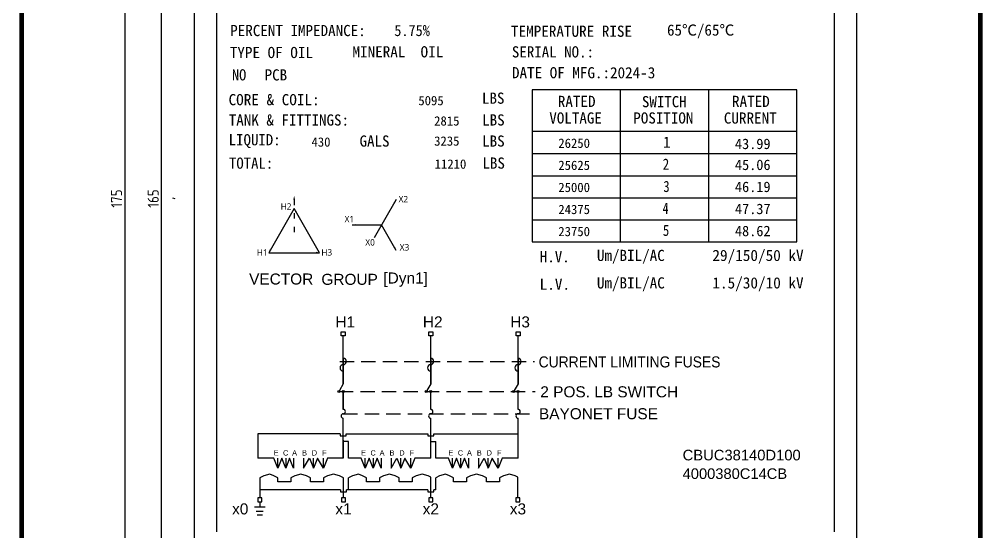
# Model space of a CAD drawing. Header units: millimetres. Extents: x 198356 to 209798, y -190593 to -183267.
# Drawn here: x 209579.4 to 209797.8, y -190119 to -190002.9 of the extents above; entities that cross this region are included whole.
import ezdxf
from ezdxf.enums import TextEntityAlignment as Align

# ---------------------------------------------------------------- set-up
doc = ezdxf.new("R2010")
doc.units = ezdxf.units.MM
doc.header["$LTSCALE"] = 13
doc.linetypes.add('ACAD_ISO03W100', pattern=[1.18, 0.47, -0.71])
doc.linetypes.add('DASHED', pattern=[0.75, 0.5, -0.25])
for name, color, linetype in [('1', 4, 'Continuous'), ('2', 3, 'Continuous'), ('4虚线层', 6, 'DASHED'), ('PDF_Geometry', 7, 'Continuous')]:
    doc.layers.add(name, color=color, linetype=linetype)
doc.layers.add('标注、文本', color=3, linetype='Continuous', lineweight=25)
doc.styles.add('Note Text (ANSI)', font='arial.ttf')
doc.styles.add('PDF FangSong', font='simfang.ttf')
doc.styles.get("Standard").update_dxf_attribs({"font": 'gbenor.shx', "bigfont": 'gbcbig.shx'})
doc.styles.add('宋体', font='msyh.ttf', dxfattribs={"width": 0.6})
doc.dimstyles.new('ISO-25', dxfattribs={"dimtxt": 2.5, "dimasz": 2.5, "dimexe": 1.25, "dimexo": 0.625, "dimtad": 1, "dimtxsty": 'Standard', "dimcen": 2.5, "dimadec": 0, "dimazin": 0, "dimtfac": 1, "dimtmove": 0, "dimatfit": 3, "dimfxl": 1, "dimarcsym": 0})

# ---------------------------------------------------------------- blocks, each defined once
blk = doc.blocks.new('*D78')
at = {"layer": '2', "color": 0, "linetype": 'Continuous', "lineweight": -2}
for p, q in [((209620.98, -189961.01), (209610.43, -189961.01)), ((209611.68, -190123.52), (209611.68, -189963.51)), ((209620.98, -190126.02), (209610.43, -190126.02))]:
    blk.add_line(p, q, dxfattribs=at)
at = {"layer": '2', "color": 0, "linetype": 'Continuous'}
for points in [[(209611.27, -189963.51), (209612.1, -189963.51), (209611.68, -189961.01)], [(209611.27, -190123.52), (209612.1, -190123.52), (209611.68, -190126.02)]]:
    blk.add_solid(points, dxfattribs=at)
at = {"layer": 'Defpoints', "color": 0, "linetype": 'Continuous'}
for p in [(209611.68, -189961.01), (209621.61, -189961.01), (209621.61, -190126.02)]:
    blk.add_point(p, dxfattribs=at)
at = {"layer": '2', "color": 0, "linetype": 'Continuous', "insert": (209609.81, -190043.52), "char_height": 2.5, "attachment_point": 5, "rotation": 90}
blk.add_mtext('165', dxfattribs=at)
blk = doc.blocks.new('*D79')
at = {"layer": '2', "color": 0, "linetype": 'Continuous', "lineweight": -2}
for p, q in [((209618.57, -189956.01), (209602.12, -189956.01)), ((209603.37, -189958.51), (209603.37, -190128.52)), ((209618.57, -190131.02), (209602.12, -190131.02))]:
    blk.add_line(p, q, dxfattribs=at)
at = {"layer": '2', "color": 0, "linetype": 'Continuous'}
for points in [[(209602.95, -189958.51), (209603.79, -189958.51), (209603.37, -189956.01)], [(209602.95, -190128.52), (209603.79, -190128.52), (209603.37, -190131.02)]]:
    blk.add_solid(points, dxfattribs=at)
at = {"layer": 'Defpoints', "color": 0, "linetype": 'Continuous'}
for p in [(209619.19, -189956.01), (209603.37, -190131.02), (209619.19, -190131.02)]:
    blk.add_point(p, dxfattribs=at)
at = {"layer": '2', "color": 0, "linetype": 'Continuous', "insert": (209601.5, -190043.52), "char_height": 2.5, "attachment_point": 5, "rotation": 90}
blk.add_mtext('175', dxfattribs=at)

msp = doc.modelspace()

# ---------------------------------------------------------------- linework, layer by layer
at = {"layer": '1', "color": 0, "linetype": 'Continuous'}
for p, q in [((209579.967, -190238.588), (209579.967, -189889.568)), ((209797.317, -189889.568), (209797.317, -190238.588))]:
    msp.add_line(p, q, dxfattribs=at)
at = {"layer": '1', "const_width": 1.05}
msp.add_lwpolyline([(209579.967, -189889.568), (209797.317, -189889.568), (209797.317, -190238.588), (209579.967, -190238.588), (209579.967, -189889.568), (209797.317, -189889.568)], dxfattribs=at)
at = {"layer": '2'}
for p, q in [((209652.882, -190085.498), (209652.007, -190087.014)), ((209652.882, -190085.33), (209652.882, -190085.498)), ((209672.711, -190085.498), (209671.836, -190087.014)), ((209692.511, -190085.498), (209691.636, -190087.014)), ((209652.882, -190086.98), (209652.882, -190091.284)), ((209652.207, -190096.828), (209633.532, -190096.828)), ((209653.557, -190096.828), (209672.036, -190096.828)), ((209673.386, -190096.828), (209692.511, -190096.828))]:
    msp.add_line(p, q, dxfattribs=at)
at = {"layer": '2', "linetype": 'Continuous'}
for p, q in [((209652.207, -190096.828), (209652.207, -190097.278)), ((209652.207, -190097.278), (209653.557, -190097.278)), ((209653.557, -190097.278), (209653.557, -190096.828)), ((209672.036, -190096.828), (209672.036, -190097.278)), ((209672.036, -190097.278), (209673.386, -190097.278)), ((209673.386, -190097.278), (209673.386, -190096.828)), ((209654.036, -190102.334), (209654.036, -190098.534)), ((209672.711, -190098.534), (209673.836, -190098.534)), ((209673.836, -190102.334), (209673.836, -190098.534)), ((209637.132, -190102.334), (209633.532, -190102.334)), ((209638.032, -190104.584), (209637.132, -190102.334)), ((209638.932, -190102.334), (209638.032, -190104.584)), ((209638.032, -190104.584), (209638.032, -190102.334)), ((209639.832, -190104.584), (209638.932, -190102.334)), ((209639.832, -190102.334), (209639.832, -190104.584)), ((209640.732, -190102.334), (209639.832, -190104.584)), ((209641.632, -190104.584), (209640.732, -190102.334)), ((209641.632, -190102.334), (209641.632, -190104.584)), ((209648.382, -190104.584), (209647.032, -190102.334)), ((209649.282, -190102.334), (209648.382, -190104.584)), ((209648.382, -190104.584), (209648.382, -190102.334)), ((209652.882, -190102.334), (209649.282, -190102.334)), ((209656.961, -190102.334), (209654.036, -190102.334)), ((209657.861, -190104.584), (209656.961, -190102.334)), ((209658.761, -190102.334), (209657.861, -190104.584)), ((209657.861, -190104.584), (209657.861, -190102.334)), ((209659.661, -190104.584), (209658.761, -190102.334)), ((209659.661, -190102.334), (209659.661, -190104.584)), ((209660.561, -190102.334), (209659.661, -190104.584)), ((209661.461, -190104.584), (209660.561, -190102.334)), ((209661.461, -190102.334), (209661.461, -190104.584)), ((209668.211, -190104.584), (209666.861, -190102.334)), ((209669.111, -190102.334), (209668.211, -190104.584)), ((209668.211, -190104.584), (209668.211, -190102.334)), ((209672.711, -190102.334), (209669.111, -190102.334)), ((209676.761, -190102.334), (209673.836, -190102.334)), ((209677.661, -190104.584), (209676.761, -190102.334)), ((209678.561, -190102.334), (209677.661, -190104.584)), ((209677.661, -190104.584), (209677.661, -190102.334)), ((209679.461, -190104.584), (209678.561, -190102.334)), ((209679.461, -190102.334), (209679.461, -190104.584)), ((209680.361, -190102.334), (209679.461, -190104.584)), ((209681.261, -190104.584), (209680.361, -190102.334)), ((209681.261, -190102.334), (209681.261, -190104.584)), ((209688.011, -190104.584), (209686.661, -190102.334)), ((209688.911, -190102.334), (209688.011, -190104.584)), ((209688.011, -190104.584), (209688.011, -190102.334)), ((209692.511, -190102.334), (209688.911, -190102.334))]:
    msp.add_line(p, q, dxfattribs=at)
for points in [[(209695.691, -190018.915), (209695.691, -190053.345)], [(209755.733, -190053.345), (209755.733, -190018.915), (209695.691, -190018.915)], [(209715.686, -190018.915), (209715.686, -190053.345)], [(209735.682, -190018.915), (209735.682, -190053.345)], [(209695.691, -190028.294), (209755.733, -190028.294)], [(209695.691, -190033.349), (209755.733, -190033.349)], [(209695.691, -190038.348), (209755.733, -190038.348)], [(209695.691, -190043.347), (209755.733, -190043.347)], [(209695.691, -190048.346), (209755.733, -190048.346)], [(209695.691, -190053.345), (209755.733, -190053.345)], [(209652.432, -190074.179), (209652.432, -190073.729), (209652.882, -190073.729), (209653.332, -190073.729), (209653.332, -190074.179), (209653.332, -190074.629), (209652.882, -190074.629), (209652.432, -190074.629), (209652.432, -190074.179)], [(209652.882, -190085.498), (209652.882, -190074.629)], [(209672.261, -190074.179), (209672.261, -190073.729), (209672.711, -190073.729), (209673.161, -190073.729), (209673.161, -190074.179), (209673.161, -190074.629), (209672.711, -190074.629), (209672.261, -190074.629), (209672.261, -190074.179)], [(209672.711, -190085.498), (209672.711, -190074.629)], [(209692.061, -190074.179), (209692.061, -190073.729), (209692.511, -190073.729), (209692.961, -190073.729), (209692.961, -190074.179), (209692.961, -190074.629), (209692.511, -190074.629), (209692.061, -190074.629), (209692.061, -190074.179)], [(209692.511, -190085.498), (209692.511, -190074.629)], [(209652.882, -190079.705), (209652.882, -190085.498)], [(209672.711, -190079.705), (209672.711, -190085.498)], [(209692.511, -190079.716), (209692.511, -190085.498)], [(209652.882, -190085.498), (209652.882, -190082.585)], [(209672.711, -190085.498), (209672.711, -190082.585)], [(209692.511, -190085.498), (209692.511, -190082.596)], [(209652.882, -190091.284), (209652.882, -190086.98)], [(209652.882, -190086.98), (209652.882, -190087.48)], [(209672.711, -190091.284), (209672.711, -190086.98)], [(209672.711, -190086.98), (209672.711, -190087.48)], [(209692.511, -190091.284), (209692.511, -190086.98)], [(209692.511, -190086.98), (209692.511, -190087.48)], [(209652.882, -190102.334), (209652.882, -190093.284)], [(209672.711, -190102.334), (209672.711, -190093.284)], [(209692.511, -190102.334), (209692.511, -190093.284)], [(209633.532, -190096.828), (209633.532, -190102.334)], [(209652.882, -190102.334), (209652.882, -190098.284), (209652.882, -190102.334)], [(209654.036, -190098.534), (209652.882, -190098.534)], [(209643.882, -190102.334), (209643.882, -190104.584), (209645.232, -190102.334), (209646.132, -190104.584), (209646.132, -190102.334)], [(209647.032, -190102.334), (209646.132, -190104.584)], [(209663.711, -190102.334), (209663.711, -190104.584), (209665.061, -190102.334), (209665.961, -190104.584), (209665.961, -190102.334)], [(209666.861, -190102.334), (209665.961, -190104.584)], [(209683.511, -190102.334), (209683.511, -190104.584), (209684.861, -190102.334), (209685.761, -190104.584), (209685.761, -190102.334)], [(209686.661, -190102.334), (209685.761, -190104.584)], [(209638.032, -190106.834), (209637.132, -190106.384), (209636.232, -190105.934), (209634.882, -190106.384), (209633.982, -190106.834)], [(209645.482, -190106.834), (209644.582, -190106.384), (209643.232, -190105.934), (209641.882, -190106.384), (209640.982, -190106.834)], [(209652.932, -190106.834), (209652.032, -190106.384), (209650.682, -190105.934), (209649.332, -190106.384), (209648.432, -190106.834)], [(209658.132, -190106.834), (209657.232, -190106.384), (209656.332, -190105.934), (209654.982, -190106.384), (209654.082, -190106.834)], [(209665.582, -190106.834), (209664.682, -190106.384), (209663.332, -190105.934), (209661.982, -190106.384), (209661.082, -190106.834)], [(209672.732, -190106.684), (209672.132, -190106.384), (209670.782, -190105.934), (209669.432, -190106.384), (209668.532, -190106.834)], [(209677.886, -190106.834), (209676.986, -190106.384), (209676.086, -190105.934), (209674.736, -190106.384), (209673.836, -190106.834)], [(209685.336, -190106.834), (209684.436, -190106.384), (209683.086, -190105.934), (209681.736, -190106.384), (209680.836, -190106.834)], [(209692.482, -190106.682), (209691.886, -190106.384), (209690.536, -190105.934), (209689.186, -190106.384), (209688.286, -190106.834)], [(209633.982, -190106.834), (209633.982, -190111.334)], [(209638.032, -190107.734), (209638.032, -190106.834)], [(209640.982, -190107.734), (209638.032, -190107.734)], [(209640.982, -190106.834), (209640.982, -190107.734)], [(209645.482, -190107.734), (209645.482, -190106.834)], [(209648.432, -190107.734), (209645.482, -190107.734)], [(209648.432, -190106.834), (209648.432, -190107.734)], [(209652.932, -190111.334), (209652.932, -190106.834)], [(209654.082, -190109.534), (209654.082, -190106.834)], [(209658.132, -190107.734), (209658.132, -190106.834)], [(209661.082, -190107.734), (209658.132, -190107.734)], [(209661.082, -190106.834), (209661.082, -190107.734)], [(209665.582, -190107.734), (209665.582, -190106.834)], [(209668.532, -190107.734), (209665.582, -190107.734)], [(209668.532, -190106.834), (209668.532, -190107.734)], [(209672.732, -190111.334), (209672.732, -190106.684)], [(209673.836, -190109.534), (209673.836, -190106.834)], [(209677.886, -190107.734), (209677.886, -190106.834)], [(209680.836, -190107.734), (209677.886, -190107.734)], [(209680.836, -190106.834), (209680.836, -190107.734)], [(209685.336, -190107.734), (209685.336, -190106.834)], [(209688.286, -190107.734), (209685.336, -190107.734)], [(209688.286, -190106.834), (209688.286, -190107.734)], [(209692.482, -190111.334), (209692.482, -190106.682)], [(209652.269, -190109.534), (209633.982, -190109.534)], [(209652.269, -190109.534), (209652.269, -190109.984), (209652.719, -190109.984), (209653.619, -190109.984), (209653.619, -190109.534)], [(209672.069, -190109.534), (209653.619, -190109.534)], [(209672.069, -190109.534), (209672.069, -190109.984), (209672.519, -190109.984), (209673.419, -190109.984), (209673.419, -190109.534)], [(209673.836, -190109.534), (209673.419, -190109.534)], [(209634.432, -190111.784), (209634.432, -190111.334), (209633.982, -190111.334), (209633.532, -190111.334), (209633.532, -190111.784), (209633.532, -190112.234), (209633.982, -190112.234), (209634.432, -190112.234), (209634.432, -190111.784)], [(209653.382, -190111.784), (209653.382, -190111.334), (209652.932, -190111.334), (209652.482, -190111.334), (209652.482, -190111.784), (209652.482, -190112.234), (209652.932, -190112.234), (209653.382, -190112.234), (209653.382, -190111.784)], [(209673.182, -190111.785), (209673.182, -190111.335), (209672.732, -190111.335), (209672.282, -190111.335), (209672.282, -190111.785), (209672.282, -190112.235), (209672.732, -190112.235), (209673.182, -190112.235), (209673.182, -190111.785)], [(209692.932, -190111.784), (209692.932, -190111.334), (209692.482, -190111.334), (209692.032, -190111.334), (209692.032, -190111.784), (209692.032, -190112.234), (209692.482, -190112.234), (209692.932, -190112.234), (209692.932, -190111.784)]]:
    msp.add_lwpolyline(points, dxfattribs=at)
at = {"layer": '2'}
for points in [[(209641.756, -190042.967, 0, 0.4, 0), (209641.756, -190043.766, 0.4, 0.4, 0)], [(209664.888, -190043.737, 0, 0.4, 0), (209664.488, -190044.429, 0.4, 0.4, 0)], [(209641.756, -190045.801, 0, 0.4, 0), (209642.156, -190046.493, 0.4, 0.4, 0)], [(209654.895, -190049.506, 0, 0.4, 0), (209655.695, -190049.506, 0.4, 0.4, 0)], [(209635.987, -190055.793, 0, 0.4, 0), (209636.387, -190055.101, 0.4, 0.4, 0)], [(209647.525, -190055.793, 0, 0.4, 0), (209646.726, -190055.793, 0.4, 0.4, 0)], [(209664.888, -190055.275, 0, 0.4, 0), (209664.488, -190054.582, 0.4, 0.4, 0)]]:
    msp.add_lwpolyline(points, format="xyseb", dxfattribs=at)
at = {"layer": '2', "linetype": 'ACAD_ISO03W100', "ltscale": 0.2}
msp.add_lwpolyline([(209641.756, -190043.766), (209641.756, -190052.463)], dxfattribs=at)
at = {"layer": '2'}
for points in [[(209664.888, -190043.737), (209659.891, -190052.39)], [(209654.895, -190049.506), (209661.557, -190049.506)], [(209664.888, -190055.275), (209661.557, -190049.506)]]:
    msp.add_lwpolyline(points, dxfattribs=at)
msp.add_lwpolyline([(209641.756, -190045.801), (209635.987, -190055.793), (209647.525, -190055.793)], close=True, dxfattribs=at)
for centre in [(209651.882, -190087.23), (209652.882, -190087.23), (209671.711, -190087.23), (209672.711, -190087.23), (209691.511, -190087.23), (209692.511, -190087.23)]:
    msp.add_circle(centre, 0.25, dxfattribs=at)
at = {"layer": '2', "color": 3}
for centre, start, end in [((209652.882, -190080.425), 270, 90), ((209672.711, -190080.425), 270, 90), ((209692.511, -190080.436), 270, 90), ((209652.882, -190081.865), 90, 270), ((209672.711, -190081.865), 90, 270), ((209692.511, -190081.876), 90, 270)]:
    msp.add_arc(centre, 0.72, start, end, dxfattribs=at)
at = {"layer": '2'}
for centre, start, end in [((209652.882, -190092.784), 90, 270), ((209652.882, -190091.784), 270, 90), ((209672.711, -190092.784), 90, 270), ((209672.711, -190091.784), 270, 90), ((209692.511, -190092.784), 90, 270), ((209692.511, -190091.784), 270, 90)]:
    msp.add_arc(centre, 0.5, start, end, dxfattribs=at)
at = {"layer": '4虚线层', "ltscale": 0.5}
for p, q in [((209652.091, -190080.455), (209696.206, -190080.455)), ((209651.882, -190087.23), (209696.408, -190087.23)), ((209652.882, -190092.284), (209696.307, -190092.284))]:
    msp.add_line(p, q, dxfattribs=at)
at = {"layer": 'PDF_Geometry', "lineweight": 25}
for points in [[(209619.192, -189956.008), (209769.213, -189956.008), (209769.213, -190131.023), (209619.192, -190131.023), (209619.192, -189956.008)], [(209624.191, -190119.004), (209624.191, -189967.971)], [(209764.158, -189967.971), (209764.158, -190119.004)], [(209614.811, -190043.572), (209614.249, -190043.403)]]:
    msp.add_lwpolyline(points, dxfattribs=at)
at = {"layer": '标注、文本'}
for p, q in [((209633.982, -190112.234), (209633.982, -190113.422)), ((209635.186, -190113.422), (209632.778, -190113.422)), ((209634.699, -190114.421), (209633.14, -190114.421)), ((209634.562, -190115.288), (209633.389, -190115.288))]:
    msp.add_line(p, q, dxfattribs=at)

# ---------------------------------------------------------------- texts
at = {"layer": '2'}
for s, height, style, p in [('X2', 1.4389, '宋体', (209665.427, -190044.371)), ('H2', 1.4389, '宋体', (209638.689, -190046.05)), ('X1', 1.4389, '宋体', (209653.186, -190048.897)), ('X0', 1.4389, '宋体', (209657.88, -190054.177)), ('X3', 1.4389, '宋体', (209665.681, -190055.297)), ('H1', 1.4389, '宋体', (209633.293, -190056.438)), ('H3', 1.4389, '宋体', (209647.905, -190056.438)), ('[Dyn1]', 2.5, 'Note Text (ANSI)', (209661.976, -190062.776)), ('VECTOR', 2.5, 'Note Text (ANSI)', (209631.544, -190063.006)), ('GROUP', 2.5, 'Note Text (ANSI)', (209647.919, -190063.078))]:
    msp.add_text(s, height=height, dxfattribs=dict(at, style=style)).set_placement(p)
at = {"layer": '2', "style": 'Note Text (ANSI)'}
for s, p in [('H1', (209655.573, -190072.729)), ('H2', (209675.402, -190072.729)), ('H3', (209695.202, -190072.729))]:
    msp.add_text(s, height=2.5, dxfattribs=at).set_placement(p, align=Align.RIGHT)
for s, height, p in [('E', 1.2, (209637.655, -190101.134)), ('C', 1.2, (209639.832, -190101.145)), ('A', 1.2, (209641.853, -190101.145)), ('B', 1.2, (209644.106, -190101.145)), ('D', 1.2, (209646.356, -190101.145)), ('F', 1.2, (209648.606, -190101.145)), ('E', 1.2, (209657.484, -190101.134)), ('C', 1.2, (209659.661, -190101.145)), ('A', 1.2, (209661.682, -190101.145)), ('B', 1.2, (209663.935, -190101.145)), ('D', 1.2, (209666.185, -190101.145)), ('F', 1.2, (209668.435, -190101.145)), ('E', 1.2, (209677.284, -190101.134)), ('C', 1.2, (209679.461, -190101.145)), ('A', 1.2, (209681.482, -190101.145)), ('B', 1.2, (209683.735, -190101.145)), ('D', 1.2, (209685.985, -190101.145)), ('F', 1.2, (209688.235, -190101.145)), ('x0', 2.5, (209629.529, -190113.834)), ('x1', 2.5, (209652.932, -190113.834)), ('x2', 2.5, (209672.732, -190113.834)), ('x3', 2.5, (209692.482, -190113.834))]:
    msp.add_text(s, height=height, dxfattribs=at).set_placement(p, align=Align.MIDDLE_CENTER)
at = {"layer": '2', "linetype": 'Continuous', "attachment_point": 7}
for s, insert, char_height, style in [('\\W0.990022;PERCENT IMPEDANCE:', (209627.261, -190006.768), 2.53409, 'PDF FangSong'), ('{\\W0.9335;5.75%}', (209664.461, -190006.754), 2.53409, 'PDF FangSong'), ('{\\W0.9951;TEMPERATURE RISE}', (209690.903, -190006.927), 2.53409, 'PDF FangSong'), ('\\W0.984330;65℃/65℃', (209726.279, -190007.231), 2.53409, 'PDF FangSong'), ('\\W0.994479;TYPE OF OIL', (209627.16, -190011.749), 2.53409, 'PDF FangSong'), ('{\\W0.9956;MINERAL  OIL}', (209654.962, -190011.582), 2.53409, 'PDF FangSong'), ('\\W0.981992;SERIAL NO.:', (209691.106, -190011.605), 2.53409, 'PDF FangSong'), ('\\W0.943330;NO', (209627.652, -190016.803), 2.53409, 'PDF FangSong'), ('\\W0.986198;PCB', (209635.066, -190016.817), 2.53409, 'PDF FangSong'), ('{\\W0.9917;DATE OF MFG.:2024-3}', (209691.134, -190016.325), 2.53409, 'PDF FangSong'), ('{\\W0.9982;CORE & COIL:             \\fSimSun|b0|i0|c134|p2;\\H0.8333x;\\W1;5095}', (209626.885, -190022.436), 2.53409, 'PDF FangSong'), ('\\W0.985571;LBS', (209684.329, -190022.088), 2.53409, 'PDF FangSong'), ('\\W0.993144;RATED', (209701.517, -190022.783), 2.53409, 'PDF FangSong'), ('\\W0.980891;SWITCH', (209720.588, -190022.885), 2.53409, 'PDF FangSong'), ('\\W0.993144;RATED', (209741.005, -190022.783), 2.53409, 'PDF FangSong'), ('\\W0.988717;TANK & FITTINGS:', (209626.928, -190027.041), 2.53409, 'PDF FangSong'), ('{\\fSimSun|b0|i0|c134|p2;\\H0.8333x;2815}', (209673.483, -190027.026), 2.53409, 'PDF FangSong'), ('\\W0.985572;LBS', (209684.372, -190027.026), 2.53409, 'PDF FangSong'), ('\\W0.988174;VOLTAGE', (209699.591, -190026.577), 2.53409, 'PDF FangSong'), ('\\W0.987833;POSITION', (209718.633, -190026.577), 2.53409, 'PDF FangSong'), ('\\W0.993883;CURRENT', (209739.152, -190026.592), 2.53409, 'PDF FangSong'), ('{\\W0.976;LIQUID:}', (209626.913, -190032.109), 2.53409, 'PDF FangSong'), ('{\\fSimSun|b0|i0|c134|p2;\\H0.8333x;430}', (209645.68, -190031.805), 2.53409, 'PDF FangSong'), ('{\\W0.9851;GALS}', (209656.584, -190031.805), 2.53409, 'PDF FangSong'), ('{\\fSimSun|b0|i0|c134|p2;\\H0.8333x;3235}', (209673.483, -190031.586), 2.53409, 'PDF FangSong'), ('\\W0.985572;LBS', (209684.372, -190031.805), 2.53409, 'PDF FangSong'), ('\\W0.985653;1', (209725.381, -190032.008), 2.53409, 'PDF FangSong'), ('{\\fSimSun|b0|i0|c134|p2;\\H0.8333x;26250}', (209701.633, -190032.08), 2.53409, 'PDF FangSong'), ('{\\fSimSun|b0|i0|c134|p2;\\H0.8333x;43.99}', (209741.671, -190032.358), 2.85085, 'PDF FangSong'), ('\\W0.968789;TOTAL:', (209626.986, -190036.815), 2.53409, 'PDF FangSong'), ('\\W0.985572;LBS', (209684.43, -190036.801), 2.53409, 'PDF FangSong'), ('{\\fSimSun|b0|i0|c134|p2;\\H0.8333x;11210}', (209673.599, -190036.801), 2.53409, 'PDF FangSong'), ('{\\fSimSun|b0|i0|c134|p2;\\H0.8333x;25625}', (209701.633, -190037.09), 2.53409, 'PDF FangSong'), ('\\W0.858812;2', (209725.294, -190037.003), 2.53409, 'PDF FangSong'), ('{\\fSimSun|b0|i0|c134|p2;\\H0.8333x;45.06}', (209741.671, -190037.105), 2.85085, 'PDF FangSong'), ('{\\fSimSun|b0|i0|c134|p2;\\H0.8333x;25000}', (209701.633, -190042.086), 2.53409, 'PDF FangSong'), ('\\W0.824342;3', (209725.439, -190042.086), 2.53409, 'PDF FangSong'), ('{\\fSimSun|b0|i0|c134|p2;\\H0.8333x;\\C1;46.19}', (209741.671, -190042.1), 2.85085, 'PDF FangSong'), ('{\\fSimSun|b0|i0|c134|p2;\\H0.8333x;24375}', (209701.633, -190047.082), 2.53409, 'PDF FangSong'), ('\\W0.781747;4', (209725.279, -190046.995), 2.53409, 'PDF FangSong'), ('{\\fSimSun|b0|i0|c134|p2;\\H0.8333x;47.37}', (209741.671, -190047.096), 2.85085, 'PDF FangSong'), ('{\\fSimSun|b0|i0|c134|p2;\\H0.8333x;23750}', (209701.633, -190052.078), 2.53409, 'PDF FangSong'), ('\\W0.834647;5', (209725.337, -190052.02), 2.53409, 'PDF FangSong'), ('{\\fSimSun|b0|i0|c134|p2;\\H0.8333x;48.62}', (209741.671, -190052.092), 2.85085, 'PDF FangSong'), ('\\W0.982224;H.V.', (209697.448, -190058), 2.53409, 'PDF FangSong'), ('\\W0.991650;Um/BIL/AC', (209710.379, -190058.29), 2.53409, 'PDF FangSong'), ('{\\W0.9996;29/150/50 kV}', (209736.56, -190058.29), 2.53409, 'PDF FangSong'), ('\\W0.998704;L.V.', (209697.405, -190064.227), 2.53409, 'PDF FangSong'), ('\\W0.991650;Um/BIL/AC', (209710.379, -190064.516), 2.53409, 'PDF FangSong'), ('\\W0.999633;1.5/30/10 kV', (209736.56, -190064.516), 2.53409, 'PDF FangSong'), ('{\\W0.9964;CBUC38140D100}', (209729.816, -190102.878), 2.40214, 'Note Text (ANSI)'), ('{\\W0.9918;4000380C14CB}', (209729.816, -190107.092), 2.40214, 'Note Text (ANSI)')]:
    msp.add_mtext(s, dxfattribs=dict(at, insert=insert, char_height=char_height, style=style))
at = {"layer": '2', "char_height": 2.5, "attachment_point": 9, "style": 'Note Text (ANSI)'}
for s, insert, width in [('{\\W0.9;CURRENT LIMITING FUSES}', (209738.386, -190081.821), 68.16883), ('2 POS. LB SWITCH ', (209728.791, -190088.596), 46.72066), ('BAYONET FUSE', (209724.215, -190093.56), 39.81803)]:
    msp.add_mtext(s, dxfattribs=dict(at, insert=insert, width=width))

# ---------------------------------------------------------------- dimensions: what is measured, and where the dimension line sits
at = {"layer": '2', "linetype": 'Continuous'}
for base, p1, p2, picture, middle in [((209603.37, -190131.023), (209619.192, -189956.008), (209619.192, -190131.023), '*D79', (209601.495, -190043.516)), ((209611.682, -189961.007), (209621.607, -190126.024), (209621.607, -189961.007), '*D78', (209609.807, -190043.516))]:
    dim = msp.add_linear_dim(base=base, p1=p1, p2=p2, angle=90, dimstyle='ISO-25', override={"dimdec": 0}, dxfattribs=at)
    dim.commit()
    dim.dimension.update_dxf_attribs({"geometry": picture, "text_midpoint": middle})

doc.saveas('drawing.dxf')
